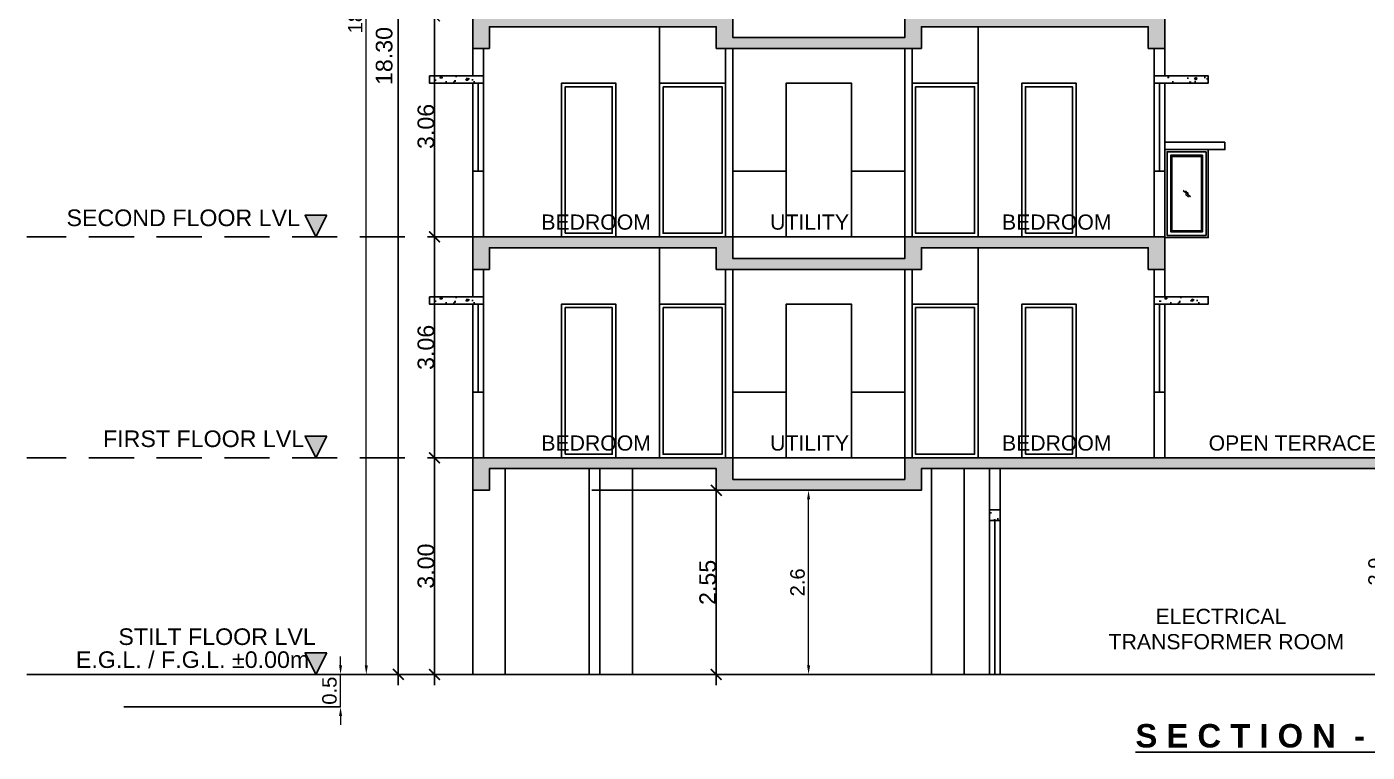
# Model space of a CAD drawing. Header units: metres. Extents: x 2130 to 3135, y 5414 to 5819.
# Drawn here: x 2961.58 to 2980.13, y 5637.01 to 5647.05 of the extents above; entities that cross this region are included whole.
import ezdxf
from ezdxf.enums import TextEntityAlignment as Align

# ---------------------------------------------------------------- set-up
doc = ezdxf.new("R2010")
doc.units = ezdxf.units.M
doc.header["$MEASUREMENT"] = 0
doc.header["$PDMODE"] = 34
for name, pattern in [('CONTINU', [0]), ('DOT2', [0.125, 0, -0.125]), ('HIDDEN', [0.375, 0.25, -0.125]), ('PHANTOM2', [1.25, 0.625, -0.125, 0.125, -0.125, 0.125, -0.125])]:
    doc.linetypes.add(name, pattern=pattern)
doc.layers.get('0').update_dxf_attribs({"lineweight": 18})
doc.layers.get('Defpoints').update_dxf_attribs({"lineweight": 18})
doc.layers.add('BLK_1_DRIVERS_TOILET', color=160, linetype='Continuous', lineweight=18)
doc.layers.add('text', color=7, linetype='Continuous', lineweight=25)
for name, color, linetype in [('BLK_1_HT_OF_BLDG', 5, 'Continuous'), ('BLK_1_PLINTH_HEIGHT', 7, 'Continuous'), ('DIM', 8, 'Continuous'), ('ELECTRICAL_ROOM', 7, 'Continuous'), ('hatch', 8, 'Continuous'), ('TITLE', 7, 'Continuous'), ('WALL', 2, 'Continuous'), ('WIN', 5, 'Continuous')]:
    doc.layers.add(name, color=color, linetype=linetype)
doc.styles.add('A1', font='arial.ttf')
doc.styles.add('R1', font='arial.ttf')
doc.styles.get("Standard").update_dxf_attribs({"font": 'arial.ttf'})
doc.dimstyles.new('outer dim', dxfattribs={"dimtxt": 0.23, "dimasz": 0.15, "dimexe": 0.15, "dimexo": 0.15, "dimgap": 0, "dimtad": 1, "dimzin": 3, "dimdsep": 46, "dimtxsty": 'Standard', "dimblk": 'ARCHTICK', "dimcen": 0, "dimdle": 0.15, "dimse1": 1, "dimse2": 1, "dimclrd": 8, "dimclre": 8, "dimclrt": 3, "dimadec": 0, "dimazin": 0, "dimtfac": 0.75, "dimtofl": 0, "dimtmove": 2, "dimatfit": 3, "dimfxl": 0, "dimtolj": 2, "dimtzin": 0, "dimlwd": -1, "dimlwe": -1, "dimarcsym": 0})
doc.dimstyles.get("Standard").update_dxf_attribs({"dimtxt": 0.2, "dimasz": 0.125, "dimexe": 3, "dimexo": 6, "dimgap": 0.05, "dimtad": 1, "dimdec": 1, "dimzin": 11, "dimdsep": 46, "dimtxsty": 'Standard', "dimcen": 2.5, "dimdle": 3, "dimclrd": 4, "dimclre": 8, "dimclrt": 1, "dimadec": 0, "dimazin": 0, "dimtfac": 0.5, "dimtdec": 1, "dimtix": 1, "dimtmove": 0, "dimatfit": 3, "dimfxl": 0, "dimlwd": 15, "dimarcsym": 0})
pattern_1 = [(50, (2215.51358, 5323.99875), (0.35863009, -0.03137607), [0.0375, -0.4125]), (355, (2215.51358, 5323.99875), (-0.06937567, 0.37609607), [0.03, -0.33]), (100.4514, (2215.54347, 5323.99614), (0.28925469, 0.34471977), [0.0318701, -0.35057106]), (46.1842, (2215.5136, 5324.09875), (0.53362052, -0.0827595), [0.05625, -0.61875]), (96.6356, (2215.55805, 5324.09185), (0.46733135, 0.48705894), [0.04780514, -0.5258565]), (351.1842, (2215.5136, 5324.09875), (0.46733097, 0.4870593), [0.045, -0.495]), (21, (2215.56358, 5324.07375), (0.29845353, -0.20130945), [0.0375, -0.4125]), (326, (2215.56358, 5324.07375), (0.12165767, 0.36257502), [0.03, -0.33]), (71.4514, (2215.58845, 5324.05697), (0.42011131, 0.16126525), [0.0318701, -0.35057106]), (37.5, (2215.51358, 5323.99875), (0.006079928, 0.166446927), [0, -0.326, 0, -0.335, 0, -0.33125]), (7.5, (2215.51358, 5323.99875), (0.13153477, 0.197205856), [0, -0.191, 0, -0.3185, 0, -0.12625]), (327.5, (2215.40208, 5323.99875), (0.266911218, -0.011277436), [0, -0.125, 0, -0.39, 0, -0.5175]), (317.5, (2215.35208, 5323.99875), (0.291593085, 0.05005249), [0, -0.1625, 0, -0.259, 0, -0.3675])]

# ---------------------------------------------------------------- blocks, each defined once
blk = doc.blocks.new('A$C0FDF50F0')
at = {"color": 8}
for p, q in [((0.354, -0.657), (0.254, -0.57)), ((0.326, -0.61), (0.284, -0.571)), ((0.326, -0.661), (0.284, -0.621))]:
    blk.add_line(p, q, dxfattribs=at)
at = {"color": 0, "linetype": 'CONTINU'}
for points in [[(0.6, 0), (0.6, -1.22), (0, -1.22), (0, 0)], [(0.57, -0.03), (0.57, -1.19), (0.03, -1.19), (0.03, -0.03)], [(0.52, -0.08), (0.52, -1.14), (0.08, -1.14), (0.08, -0.08)], [(0.505, -0.095), (0.505, -1.125), (0.095, -1.125), (0.095, -0.095)]]:
    blk.add_lwpolyline(points, close=True, dxfattribs=at)
blk = doc.blocks.new('LVL')
blk.add_hatch(color=0).paths.add_polyline_path([(1981.248, -800.906), (1981.098, -801.206), (1980.948, -800.906)])
at = {"color": 0}
blk.add_lwpolyline([(1981.248, -800.906), (1981.098, -801.206), (1980.948, -800.906)], close=True, dxfattribs=at)
blk = doc.blocks.new('_ArchTick')
at = {"color": 0, "linetype": 'ByBlock', "const_width": 0.15}
blk.add_lwpolyline([(-0.5, -0.5), (0.5, 0.5)], dxfattribs=at)
blk = doc.blocks.new('*D75')
at = {"layer": 'Defpoints', "color": 0}
for p in [(2967.222, 5641.083), (2967.752, 5641.083), (2967.752, 5638.083)]:
    blk.add_point(p, dxfattribs=at)
at = {"layer": 'DIM', "color": 8}
blk.add_line((2967.222, 5637.933), (2967.222, 5641.233), dxfattribs=at)
at = {"layer": 'DIM', "color": 8, "xscale": 0.15, "yscale": 0.15, "zscale": 0.15}
for p, rotation in [((2967.222, 5641.083), 90), ((2967.222, 5638.083), 270)]:
    blk.add_blockref('_ArchTick', p, dxfattribs=dict(at, rotation=rotation))
at = {"layer": 'DIM', "color": 3, "insert": (2967.105, 5639.583), "char_height": 0.23, "attachment_point": 5, "rotation": 90}
blk.add_mtext('\\A2;3.00', dxfattribs=at)
blk = doc.blocks.new('*D76')
at = {"layer": 'Defpoints', "color": 0}
for p in [(2967.222, 5644.143), (2967.436, 5644.143), (2967.752, 5641.083)]:
    blk.add_point(p, dxfattribs=at)
at = {"layer": 'DIM', "color": 8}
blk.add_line((2967.222, 5640.933), (2967.222, 5644.293), dxfattribs=at)
at = {"layer": 'DIM', "color": 8, "xscale": 0.15, "yscale": 0.15, "zscale": 0.15}
for p, rotation in [((2967.222, 5644.143), 90), ((2967.222, 5641.083), 270)]:
    blk.add_blockref('_ArchTick', p, dxfattribs=dict(at, rotation=rotation))
at = {"layer": 'DIM', "color": 3, "insert": (2967.105, 5642.613), "char_height": 0.23, "attachment_point": 5, "rotation": 90}
blk.add_mtext('\\A2;3.06', dxfattribs=at)
blk = doc.blocks.new('*D77')
at = {"layer": 'Defpoints', "color": 0}
for p in [(2967.222, 5647.203), (2967.407, 5647.203), (2967.436, 5644.143)]:
    blk.add_point(p, dxfattribs=at)
at = {"layer": 'DIM', "color": 8}
blk.add_line((2967.222, 5643.993), (2967.222, 5647.353), dxfattribs=at)
at = {"layer": 'DIM', "color": 8, "xscale": 0.15, "yscale": 0.15, "zscale": 0.15}
for p, rotation in [((2967.222, 5647.203), 90), ((2967.222, 5644.143), 270)]:
    blk.add_blockref('_ArchTick', p, dxfattribs=dict(at, rotation=rotation))
at = {"layer": 'DIM', "color": 3, "insert": (2967.105, 5645.673), "char_height": 0.23, "attachment_point": 5, "rotation": 90}
blk.add_mtext('\\A2;3.06', dxfattribs=at)
blk = doc.blocks.new('*D212')
at = {"layer": 'Defpoints', "color": 0}
for p in [(2966.722, 5656.383), (2967.752, 5656.383), (2967.752, 5638.083)]:
    blk.add_point(p, dxfattribs=at)
at = {"layer": 'DIM', "color": 8}
blk.add_line((2966.722, 5637.933), (2966.722, 5656.533), dxfattribs=at)
at = {"layer": 'DIM', "color": 8, "xscale": 0.15, "yscale": 0.15, "zscale": 0.15}
for p, rotation in [((2966.722, 5656.383), 90), ((2966.722, 5638.083), 270)]:
    blk.add_blockref('_ArchTick', p, dxfattribs=dict(at, rotation=rotation))
at = {"layer": 'DIM', "color": 2, "insert": (2966.527, 5646.648), "char_height": 0.23, "attachment_point": 5, "rotation": 90}
blk.add_mtext('\\A2;18.30', dxfattribs=at)
blk = doc.blocks.new('*D213')
at = {"layer": 'Defpoints', "color": 0}
for p in [(2971.122, 5640.633), (2969.382, 5638.083), (2971.122, 5638.083)]:
    blk.add_point(p, dxfattribs=at)
at = {"layer": 'DIM', "color": 8}
blk.add_line((2971.122, 5640.783), (2971.122, 5637.933), dxfattribs=at)
at = {"layer": 'DIM', "color": 8, "xscale": 0.15, "yscale": 0.15, "zscale": 0.15}
for p, rotation in [((2971.122, 5640.633), 90), ((2971.122, 5638.083), 270)]:
    blk.add_blockref('_ArchTick', p, dxfattribs=dict(at, rotation=rotation))
at = {"layer": 'DIM', "color": 3, "insert": (2971.005, 5639.358), "char_height": 0.23, "attachment_point": 5, "rotation": 90}
blk.add_mtext('\\A2;2.55', dxfattribs=at)
blk = doc.blocks.new('*D911')
at = {"layer": 'BLK_1_HT_OF_BLDG', "color": 8, "lineweight": -2}
for p, q in [((2966.279, 5656.383), (2969.279, 5656.383)), ((2966.279, 5638.083), (2969.279, 5638.083))]:
    blk.add_line(p, q, dxfattribs=at)
at = {"layer": 'BLK_1_HT_OF_BLDG', "color": 4, "lineweight": 15}
blk.add_line((2966.279, 5638.208), (2966.279, 5656.258), dxfattribs=at)
at = {"layer": 'BLK_1_HT_OF_BLDG', "color": 4}
for points in [[(2966.258, 5656.258), (2966.3, 5656.258), (2966.279, 5656.383)], [(2966.258, 5638.208), (2966.3, 5638.208), (2966.279, 5638.083)]]:
    blk.add_solid(points, dxfattribs=at)
at = {"layer": 'Defpoints', "color": 0}
for p in [(2966.279, 5656.383), (2966.279, 5656.383), (2966.279, 5638.083)]:
    blk.add_point(p, dxfattribs=at)
at = {"layer": 'BLK_1_HT_OF_BLDG', "color": 1, "insert": (2966.127, 5647.233), "char_height": 0.2, "attachment_point": 5, "rotation": 90}
blk.add_mtext('18.3', dxfattribs=at)
blk = doc.blocks.new('*D499')
at = {"layer": 'Defpoints', "color": 0}
for p in [(2980.972, 5640.933), (2978.508, 5638.083), (2980.4, 5638.083)]:
    blk.add_point(p, dxfattribs=at)
at = {"layer": 'ELECTRICAL_ROOM', "color": 8, "linetype": 'DOT2', "lineweight": -2}
for p, q in [((2980.4, 5640.933), (2977.4, 5640.933)), ((2980.4, 5638.083), (2983.4, 5638.083))]:
    blk.add_line(p, q, dxfattribs=at)
at = {"layer": 'ELECTRICAL_ROOM', "color": 4, "linetype": 'PHANTOM2', "lineweight": 15}
blk.add_line((2980.4, 5640.808), (2980.4, 5638.208), dxfattribs=at)
at = {"layer": 'ELECTRICAL_ROOM', "color": 4}
for points in [[(2980.379, 5640.808), (2980.421, 5640.808), (2980.4, 5640.933)], [(2980.379, 5638.208), (2980.421, 5638.208), (2980.4, 5638.083)]]:
    blk.add_solid(points, dxfattribs=at)
at = {"layer": 'ELECTRICAL_ROOM', "color": 1, "insert": (2980.248, 5639.508), "char_height": 0.2, "attachment_point": 5, "rotation": 90}
blk.add_mtext('2.9', dxfattribs=at)
blk = doc.blocks.new('*D518')
at = {"layer": 'BLK_1_PLINTH_HEIGHT', "color": 4, "lineweight": 15}
for p, q in [((2965.923, 5638.208), (2965.923, 5638.333)), ((2965.923, 5637.633), (2965.923, 5638.083)), ((2965.923, 5637.508), (2965.923, 5637.383))]:
    blk.add_line(p, q, dxfattribs=at)
at = {"layer": 'BLK_1_PLINTH_HEIGHT', "color": 8, "lineweight": -2}
for p, q in [((2965.923, 5638.083), (2962.923, 5638.083)), ((2965.923, 5637.633), (2962.923, 5637.633))]:
    blk.add_line(p, q, dxfattribs=at)
at = {"layer": 'BLK_1_PLINTH_HEIGHT', "color": 4, "linetype": 'ByBlock'}
for points in [[(2965.902, 5638.208), (2965.943, 5638.208), (2965.923, 5638.083)], [(2965.902, 5637.508), (2965.943, 5637.508), (2965.923, 5637.633)]]:
    blk.add_solid(points, dxfattribs=at)
at = {"layer": 'Defpoints', "color": 0, "linetype": 'ByBlock'}
for p in [(2965.923, 5638.083), (2966.294, 5638.083), (2966.294, 5637.633)]:
    blk.add_point(p, dxfattribs=at)
at = {"layer": 'BLK_1_PLINTH_HEIGHT', "color": 1, "linetype": 'ByBlock', "insert": (2965.77, 5637.858), "char_height": 0.2, "attachment_point": 5, "rotation": 90}
blk.add_mtext('0.5', dxfattribs=at)
blk = doc.blocks.new('*D941')
at = {"layer": 'BLK_1_DRIVERS_TOILET', "color": 8, "lineweight": -2}
for p, q in [((2972.4, 5640.633), (2969.4, 5640.633)), ((2972.4, 5638.083), (2969.4, 5638.083))]:
    blk.add_line(p, q, dxfattribs=at)
at = {"layer": 'BLK_1_DRIVERS_TOILET', "color": 4, "lineweight": 15}
blk.add_line((2972.4, 5638.208), (2972.4, 5640.508), dxfattribs=at)
at = {"layer": 'BLK_1_DRIVERS_TOILET', "color": 4}
for points in [[(2972.379, 5640.508), (2972.421, 5640.508), (2972.4, 5640.633)], [(2972.379, 5638.208), (2972.421, 5638.208), (2972.4, 5638.083)]]:
    blk.add_solid(points, dxfattribs=at)
at = {"layer": 'Defpoints', "color": 0}
for p in [(2972.4, 5640.633), (2972.549, 5640.633), (2972.549, 5638.083)]:
    blk.add_point(p, dxfattribs=at)
at = {"layer": 'BLK_1_DRIVERS_TOILET', "color": 1, "insert": (2972.248, 5639.358), "char_height": 0.2, "attachment_point": 5, "rotation": 90}
blk.add_mtext('2.6', dxfattribs=at)

msp = doc.modelspace()

# ---------------------------------------------------------------- hatches: boundary and pattern name
at = {"layer": 'hatch'}
h = msp.add_hatch(dxfattribs=at)
h.set_pattern_fill('AR-CONC', color=8, scale=0.05, style=0)
h.set_pattern_definition(pattern_1)
h.paths.add_polyline_path([(2967.752, 5647.203), (2967.752, 5646.753), (2967.982, 5646.753), (2967.982, 5647.053), (2971.122, 5647.053), (2971.122, 5646.753), (2973.962, 5646.753), (2973.962, 5647.053), (2977.102, 5647.053), (2977.102, 5646.753), (2977.332, 5646.753), (2977.332, 5647.203), (2973.732, 5647.203), (2973.732, 5646.903), (2971.352, 5646.903), (2971.352, 5647.203)])
h = msp.add_hatch(dxfattribs=at)
h.set_pattern_fill('AR-CONC', color=8, scale=0.05, style=0)
h.set_pattern_definition([(50, (2205.48358, 5327.05875), (0.35863009, -0.03137607), [0.0375, -0.4125]), (355, (2205.48358, 5327.05875), (-0.06937567, 0.37609607), [0.03, -0.33]), (100.4514, (2205.51347, 5327.05614), (0.28925469, 0.34471977), [0.0318701, -0.35057106]), (46.1842, (2205.4836, 5327.15875), (0.53362052, -0.0827595), [0.05625, -0.61875]), (96.6356, (2205.52805, 5327.15185), (0.46733135, 0.48705894), [0.04780514, -0.5258565]), (351.1842, (2205.4836, 5327.15875), (0.46733097, 0.4870593), [0.045, -0.495]), (21, (2205.53358, 5327.13375), (0.29845353, -0.20130945), [0.0375, -0.4125]), (326, (2205.53358, 5327.13375), (0.12165767, 0.36257502), [0.03, -0.33]), (71.4514, (2205.55845, 5327.11697), (0.42011131, 0.16126525), [0.0318701, -0.35057106]), (37.5, (2205.48358, 5327.05875), (0.006079928, 0.166446927), [0, -0.326, 0, -0.335, 0, -0.33125]), (7.5, (2205.48358, 5327.05875), (0.13153477, 0.197205856), [0, -0.191, 0, -0.3185, 0, -0.12625]), (327.5, (2205.37208, 5327.05875), (0.266911218, -0.011277436), [0, -0.125, 0, -0.39, 0, -0.5175]), (317.5, (2205.32208, 5327.05875), (0.291593085, 0.05005249), [0, -0.1625, 0, -0.259, 0, -0.3675])])
h.paths.add_polyline_path([(2967.152, 5646.373), (2967.152, 5646.273), (2967.902, 5646.273), (2967.902, 5646.373), (2967.302, 5646.373)])
h = msp.add_hatch(dxfattribs=at)
h.set_pattern_fill('AR-CONC', color=8, scale=0.05, style=0)
h.set_pattern_definition(pattern_1)
h.paths.add_polyline_path([(2977.182, 5646.373), (2977.182, 5646.273), (2977.932, 5646.273), (2977.932, 5646.373), (2977.332, 5646.373)])
h = msp.add_hatch(dxfattribs=at)
h.set_pattern_fill('AR-CONC', color=8, scale=0.05, style=0)
h.set_pattern_definition(pattern_1)
h.paths.add_polyline_path([(2967.752, 5644.143), (2967.752, 5643.693), (2967.982, 5643.693), (2967.982, 5643.993), (2971.122, 5643.993), (2971.122, 5643.693), (2973.962, 5643.693), (2973.962, 5643.993), (2977.102, 5643.993), (2977.102, 5643.693), (2977.332, 5643.693), (2977.332, 5644.143), (2973.732, 5644.143), (2973.732, 5643.843), (2971.352, 5643.843), (2971.352, 5644.143)])
h = msp.add_hatch(dxfattribs=at)
h.set_pattern_fill('AR-CONC', color=8, scale=0.05, style=0)
h.set_pattern_definition([(50, (2205.48358, 5323.99875), (0.35863009, -0.03137607), [0.0375, -0.4125]), (355, (2205.48358, 5323.99875), (-0.06937567, 0.37609607), [0.03, -0.33]), (100.4514, (2205.51347, 5323.99614), (0.28925469, 0.34471977), [0.0318701, -0.35057106]), (46.1842, (2205.4836, 5324.09875), (0.53362052, -0.0827595), [0.05625, -0.61875]), (96.6356, (2205.52805, 5324.09185), (0.46733135, 0.48705894), [0.04780514, -0.5258565]), (351.1842, (2205.4836, 5324.09875), (0.46733097, 0.4870593), [0.045, -0.495]), (21, (2205.53358, 5324.07375), (0.29845353, -0.20130945), [0.0375, -0.4125]), (326, (2205.53358, 5324.07375), (0.12165767, 0.36257502), [0.03, -0.33]), (71.4514, (2205.55845, 5324.05697), (0.42011131, 0.16126525), [0.0318701, -0.35057106]), (37.5, (2205.48358, 5323.99875), (0.006079928, 0.166446927), [0, -0.326, 0, -0.335, 0, -0.33125]), (7.5, (2205.48358, 5323.99875), (0.13153477, 0.197205856), [0, -0.191, 0, -0.3185, 0, -0.12625]), (327.5, (2205.37208, 5323.99875), (0.266911218, -0.011277436), [0, -0.125, 0, -0.39, 0, -0.5175]), (317.5, (2205.32208, 5323.99875), (0.291593085, 0.05005249), [0, -0.1625, 0, -0.259, 0, -0.3675])])
h.paths.add_polyline_path([(2967.152, 5643.313), (2967.152, 5643.213), (2967.902, 5643.213), (2967.902, 5643.313), (2967.302, 5643.313)])
h = msp.add_hatch(dxfattribs=at)
h.set_pattern_fill('AR-CONC', color=8, scale=0.05, style=0)
h.set_pattern_definition(pattern_1)
h.paths.add_polyline_path([(2977.182, 5643.313), (2977.182, 5643.213), (2977.932, 5643.213), (2977.932, 5643.313), (2977.332, 5643.313)])
h = msp.add_hatch(dxfattribs=at)
h.set_pattern_fill('AR-CONC', color=8, scale=0.05, style=0)
h.set_pattern_definition(pattern_1)
h.paths.add_polyline_path([(2980.972, 5640.933), (2980.972, 5640.633), (2981.202, 5640.633), (2981.202, 5640.933), (2984.342, 5640.933), (2984.342, 5640.633), (2987.182, 5640.633), (2987.182, 5640.933), (2990.322, 5640.933), (2990.322, 5640.633), (2990.552, 5640.633), (2990.552, 5641.083), (2986.952, 5641.083), (2986.952, 5640.783), (2984.572, 5640.783), (2984.572, 5641.083), (2980.972, 5641.083), (2977.332, 5641.083), (2973.732, 5641.083), (2973.732, 5640.783), (2971.352, 5640.783), (2971.352, 5641.083), (2967.752, 5641.083), (2967.752, 5640.633), (2967.982, 5640.633), (2967.982, 5640.933), (2971.122, 5640.933), (2971.122, 5640.633), (2973.962, 5640.633), (2973.962, 5640.933), (2977.102, 5640.933), (2977.332, 5640.933)])
h = msp.add_hatch(dxfattribs=at)
h.set_pattern_fill('AR-CONC', color=8, scale=0.05, style=0)
h.set_pattern_definition(pattern_1)
h.paths.add_polyline_path([(2974.902, 5640.363), (2974.902, 5640.213), (2975.052, 5640.213), (2975.052, 5640.313), (2975.052, 5640.363)])

# ---------------------------------------------------------------- linework, layer by layer
at = {"layer": 'hatch', "linetype": 'HIDDEN', "ltscale": 2.5}
for p, q in [((2967.752, 5644.143), (2961.581, 5644.143)), ((2967.752, 5641.083), (2961.581, 5641.083))]:
    msp.add_line(p, q, dxfattribs=at)
at = {"layer": 'WALL'}
for p, q in [((2967.752, 5646.373), (2967.752, 5646.753)), ((2967.902, 5646.373), (2967.902, 5646.753)), ((2971.252, 5644.143), (2971.252, 5646.753)), ((2971.352, 5644.143), (2971.352, 5646.753)), ((2973.732, 5644.143), (2973.732, 5646.753)), ((2973.832, 5644.143), (2973.832, 5646.753)), ((2977.182, 5646.373), (2977.182, 5646.753)), ((2977.332, 5646.373), (2977.332, 5646.753)), ((2967.752, 5644.143), (2967.752, 5645.053)), ((2967.902, 5644.143), (2967.902, 5645.053)), ((2972.092, 5645.053), (2971.352, 5645.053)), ((2972.092, 5645.053), (2972.092, 5644.143)), ((2973.732, 5645.053), (2972.992, 5645.053)), ((2972.992, 5645.053), (2972.992, 5644.143)), ((2977.182, 5644.143), (2977.182, 5645.053)), ((2977.332, 5644.143), (2977.332, 5645.053)), ((2967.752, 5643.313), (2967.752, 5643.693)), ((2967.902, 5643.313), (2967.902, 5643.693)), ((2971.252, 5641.083), (2971.252, 5643.693)), ((2971.352, 5641.083), (2971.352, 5643.693)), ((2973.732, 5641.083), (2973.732, 5643.693)), ((2973.832, 5641.083), (2973.832, 5643.693)), ((2977.182, 5643.313), (2977.182, 5643.693)), ((2977.332, 5643.313), (2977.332, 5643.693)), ((2967.752, 5641.083), (2967.752, 5641.993)), ((2967.902, 5641.083), (2967.902, 5641.993)), ((2972.092, 5641.993), (2971.352, 5641.993)), ((2972.092, 5641.993), (2972.092, 5641.083)), ((2973.732, 5641.993), (2972.992, 5641.993)), ((2972.992, 5641.993), (2972.992, 5641.083)), ((2977.182, 5641.083), (2977.182, 5641.993)), ((2977.332, 5641.083), (2977.332, 5641.993)), ((2974.902, 5640.213), (2974.902, 5640.933)), ((2975.052, 5640.213), (2975.052, 5640.933)), ((2991.552, 5638.083), (2961.581, 5638.083))]:
    msp.add_line(p, q, dxfattribs=at)
at = {"layer": 'WALL', "color": 8}
for p, q in [((2973.732, 5644.143), (2971.352, 5644.143)), ((2971.352, 5641.083), (2973.732, 5641.083)), ((2969.362, 5638.083), (2969.362, 5640.933)), ((2974.102, 5638.083), (2974.102, 5640.933)), ((2974.552, 5638.083), (2974.552, 5640.933))]:
    msp.add_line(p, q, dxfattribs=at)
at = {"layer": 'WALL', "color": 5}
for p, q in [((2968.202, 5638.083), (2968.202, 5640.933)), ((2969.512, 5638.083), (2969.512, 5640.933)), ((2969.962, 5638.083), (2969.962, 5640.933)), ((2967.752, 5638.083), (2967.752, 5640.633))]:
    msp.add_line(p, q, dxfattribs=at)
at = {"layer": 'WALL', "color": 6}
for points in [[(2967.752, 5647.203), (2967.752, 5646.753), (2967.982, 5646.753), (2967.982, 5647.053), (2971.122, 5647.053), (2971.122, 5646.753), (2973.962, 5646.753), (2973.962, 5647.053), (2977.102, 5647.053), (2977.102, 5646.753), (2977.332, 5646.753), (2977.332, 5647.203), (2973.732, 5647.203), (2973.732, 5646.903), (2971.352, 5646.903), (2971.352, 5647.203)], [(2967.152, 5646.373), (2967.152, 5646.273), (2967.902, 5646.273), (2967.902, 5646.373), (2967.302, 5646.373)], [(2977.182, 5646.373), (2977.182, 5646.273), (2977.932, 5646.273), (2977.932, 5646.373), (2977.332, 5646.373)], [(2967.752, 5644.143), (2967.752, 5643.693), (2967.982, 5643.693), (2967.982, 5643.993), (2971.122, 5643.993), (2971.122, 5643.693), (2973.962, 5643.693), (2973.962, 5643.993), (2977.102, 5643.993), (2977.102, 5643.693), (2977.332, 5643.693), (2977.332, 5644.143), (2973.732, 5644.143), (2973.732, 5643.843), (2971.352, 5643.843), (2971.352, 5644.143)], [(2967.152, 5643.313), (2967.152, 5643.213), (2967.902, 5643.213), (2967.902, 5643.313), (2967.302, 5643.313)], [(2977.182, 5643.313), (2977.182, 5643.213), (2977.932, 5643.213), (2977.932, 5643.313), (2977.332, 5643.313)], [(2974.902, 5640.363), (2974.902, 5640.213), (2975.052, 5640.213), (2975.052, 5640.313), (2975.052, 5640.363)]]:
    msp.add_lwpolyline(points, close=True, dxfattribs=at)
msp.add_lwpolyline([(2980.972, 5641.083), (2977.332, 5641.083), (2973.732, 5641.083), (2973.732, 5640.783), (2971.352, 5640.783), (2971.352, 5641.083), (2967.752, 5641.083), (2967.752, 5640.633), (2967.982, 5640.633), (2967.982, 5640.933), (2971.122, 5640.933), (2971.122, 5640.633), (2973.962, 5640.633), (2973.962, 5640.933), (2977.102, 5640.933), (2977.102, 5640.933), (2977.332, 5640.933), (2977.332, 5640.933), (2980.972, 5640.933)], dxfattribs=at)
at = {"layer": 'WIN', "color": 8}
for p, q in [((2970.337, 5646.273), (2970.337, 5647.053)), ((2974.747, 5646.273), (2974.747, 5647.053)), ((2967.827, 5646.273), (2967.827, 5645.053)), ((2977.257, 5646.273), (2977.257, 5645.053)), ((2970.337, 5643.213), (2970.337, 5643.993)), ((2974.747, 5643.213), (2974.747, 5643.993)), ((2967.827, 5643.213), (2967.827, 5641.993)), ((2977.257, 5643.213), (2977.257, 5641.993))]:
    msp.add_line(p, q, dxfattribs=at)
at = {"layer": 'WIN'}
msp.add_line((2974.977, 5640.213), (2974.977, 5638.083), dxfattribs=at)
for points in [[(2967.902, 5645.053), (2967.752, 5645.053), (2967.752, 5646.273), (2967.902, 5646.273)], [(2968.982, 5644.143), (2969.732, 5644.143), (2969.732, 5646.273), (2968.982, 5646.273)], [(2969.032, 5644.193), (2969.682, 5644.193), (2969.682, 5646.223), (2969.032, 5646.223)], [(2975.352, 5644.143), (2976.102, 5644.143), (2976.102, 5646.273), (2975.352, 5646.273)], [(2975.402, 5644.193), (2976.052, 5644.193), (2976.052, 5646.223), (2975.402, 5646.223)], [(2977.182, 5645.053), (2977.332, 5645.053), (2977.332, 5646.273), (2977.182, 5646.273)], [(2967.902, 5641.993), (2967.752, 5641.993), (2967.752, 5643.213), (2967.902, 5643.213)], [(2968.982, 5641.083), (2969.732, 5641.083), (2969.732, 5643.213), (2968.982, 5643.213)], [(2969.032, 5641.133), (2969.682, 5641.133), (2969.682, 5643.163), (2969.032, 5643.163)], [(2975.352, 5641.083), (2976.102, 5641.083), (2976.102, 5643.213), (2975.352, 5643.213)], [(2975.402, 5641.133), (2976.052, 5641.133), (2976.052, 5643.163), (2975.402, 5643.163)], [(2977.182, 5641.993), (2977.332, 5641.993), (2977.332, 5643.213), (2977.182, 5643.213)], [(2975.052, 5640.213), (2974.902, 5640.213), (2974.902, 5638.083), (2975.052, 5638.083)]]:
    msp.add_lwpolyline(points, close=True, dxfattribs=at)
at = {"layer": 'WIN', "color": 8}
for points in [[(2970.337, 5646.273), (2971.252, 5646.273), (2971.252, 5644.143), (2970.337, 5644.143)], [(2970.387, 5646.223), (2971.202, 5646.223), (2971.202, 5644.193), (2970.387, 5644.193)], [(2972.992, 5644.143), (2972.092, 5644.143), (2972.092, 5646.273), (2972.992, 5646.273)], [(2973.832, 5646.273), (2974.747, 5646.273), (2974.747, 5644.143), (2973.832, 5644.143)], [(2973.882, 5646.223), (2974.697, 5646.223), (2974.697, 5644.193), (2973.882, 5644.193)], [(2978.162, 5645.453), (2977.332, 5645.453), (2977.332, 5645.353), (2978.162, 5645.353)], [(2970.337, 5643.213), (2971.252, 5643.213), (2971.252, 5641.083), (2970.337, 5641.083)], [(2970.387, 5643.163), (2971.202, 5643.163), (2971.202, 5641.133), (2970.387, 5641.133)], [(2972.992, 5641.083), (2972.092, 5641.083), (2972.092, 5643.213), (2972.992, 5643.213)], [(2973.832, 5643.213), (2974.747, 5643.213), (2974.747, 5641.083), (2973.832, 5641.083)], [(2973.882, 5643.163), (2974.697, 5643.163), (2974.697, 5641.133), (2973.882, 5641.133)]]:
    msp.add_lwpolyline(points, close=True, dxfattribs=at)

# ---------------------------------------------------------------- block references
at = {"layer": 'text', "color": 8}
for p in [(984.483, 6445.349), (984.483, 6442.289), (984.483, 6439.289)]:
    msp.add_blockref('LVL', p, dxfattribs=at)
at = {"layer": 'WIN', "color": 8}
msp.add_blockref('A$C0FDF50F0', (2977.332, 5645.353), dxfattribs=at)

# ---------------------------------------------------------------- texts
at = {"layer": 'text', "style": 'R1'}
for s, p in [('SECOND FLOOR LVL', (2962.13, 5644.292)), ('FIRST FLOOR LVL', (2962.635, 5641.232)), ('STILT FLOOR LVL', (2962.848, 5638.491))]:
    msp.add_text(s, height=0.23, dxfattribs=at).set_placement(p)
at = {"layer": 'text', "style": 'A1'}
for s, p in [('BEDROOM', (2969.46, 5644.348)), ('UTILITY', (2972.414, 5644.348)), ('BEDROOM', (2975.835, 5644.348)), ('BEDROOM', (2969.46, 5641.288)), ('UTILITY', (2972.414, 5641.288)), ('BEDROOM', (2975.835, 5641.288)), ('OPEN TERRACE', (2979.094, 5641.288))]:
    msp.add_text(s, height=0.21, dxfattribs=at).set_placement(p, align=Align.MIDDLE_CENTER)
at = {"layer": 'text', "attachment_point": 1}
for s, insert, char_height, width, style in [('{\\W8.961309; }ELECTRICAL \\P TRANSFORMER ROOM', (2976.472, 5638.992), 0.21, 3.2368, 'A1'), ('E.G.L. / F.G.L. %%P0.00m', (2962.26, 5638.403), 0.23, 3.30767, 'R1')]:
    msp.add_mtext(s, dxfattribs=dict(at, insert=insert, char_height=char_height, width=width, style=style))
at = {"layer": 'TITLE', "color": 1, "insert": (2976.924, 5637.396), "char_height": 0.325, "width": 5.06742, "attachment_point": 1, "style": 'A1'}
msp.add_mtext('{\\fArial|b1|i0|c0|p34;\\LS E C T I O N  -  A  -  A}', dxfattribs=at)

# ---------------------------------------------------------------- dimensions: what is measured, and where the dimension line sits
at = {"layer": 'BLK_1_DRIVERS_TOILET'}
dim = msp.add_linear_dim(base=(2972.400097751, 5640.632617954), p1=(2972.548688571, 5638.082617954), p2=(2972.548688571, 5640.632617954), angle=90, dimstyle='Standard', dxfattribs=at)
dim.commit()
dim.dimension.update_dxf_attribs({"geometry": '*D941', "text_midpoint": (2972.247983154, 5639.357617954)})
at = {"layer": 'BLK_1_HT_OF_BLDG'}
dim = msp.add_linear_dim(base=(2966.279, 5656.383), p1=(2966.279, 5638.083), p2=(2966.279, 5656.383), angle=90, dimstyle='Standard', dxfattribs=at)
dim.commit()
dim.dimension.update_dxf_attribs({"geometry": '*D911', "text_midpoint": (2966.127, 5647.233)})
at = {"layer": 'BLK_1_PLINTH_HEIGHT', "linetype": 'ByBlock'}
dim = msp.add_linear_dim(base=(2965.922547628, 5638.082617954), p1=(2966.294178581, 5637.632617954), p2=(2966.294178581, 5638.082617954), angle=90, dimstyle='Standard', override={"dimscale": 1}, dxfattribs=at)
dim.commit()
dim.dimension.update_dxf_attribs({"geometry": '*D518', "text_midpoint": (2965.770433031, 5637.857617954)})
at = {"layer": 'DIM', "color": 2}
dim = msp.add_linear_dim(base=(2966.722, 5656.383), p1=(2967.752, 5638.083), p2=(2967.752, 5656.383), angle=90, dimstyle='outer dim', override={"dimpost": '\\X', "dimclrt": 2, "dimfxl": 1.25, "dimfxlon": 1, "dimarcsym": 2}, dxfattribs=at)
dim.commit()
dim.dimension.update_dxf_attribs({"geometry": '*D212', "text_midpoint": (2966.527, 5646.648), "dimtype": 160})
for base, p1, p2, picture, middle in [((2967.222, 5647.203), (2967.436, 5644.143), (2967.407, 5647.203), '*D77', (2967.105, 5645.673)), ((2967.222, 5644.143), (2967.752, 5641.083), (2967.436, 5644.143), '*D76', (2967.105, 5642.613)), ((2967.222, 5641.083), (2967.752, 5638.083), (2967.752, 5641.083), '*D75', (2967.105, 5639.583)), ((2971.122, 5638.083), (2971.122, 5640.633), (2969.382, 5638.083), '*D213', (2971.005, 5639.358))]:
    dim = msp.add_linear_dim(base=base, p1=p1, p2=p2, angle=90, dimstyle='outer dim', override={"dimpost": '\\X', "dimfxl": 1.25, "dimfxlon": 1, "dimarcsym": 2}, dxfattribs=at)
    dim.commit()
    dim.dimension.update_dxf_attribs({"geometry": picture, "text_midpoint": middle})
at = {"layer": 'ELECTRICAL_ROOM'}
dim = msp.add_linear_dim(base=(2980.399860443, 5638.082617954), p1=(2980.972022136, 5640.932617954), p2=(2978.507545968, 5638.082617954), angle=90, dimstyle='Standard', override={"dimscale": 1, "dimfxl": 0, "dimarcsym": 2}, dxfattribs=at)
dim.commit()
dim.dimension.update_dxf_attribs({"geometry": '*D499', "text_midpoint": (2980.247745846, 5639.507617954)})

doc.saveas('drawing.dxf')
